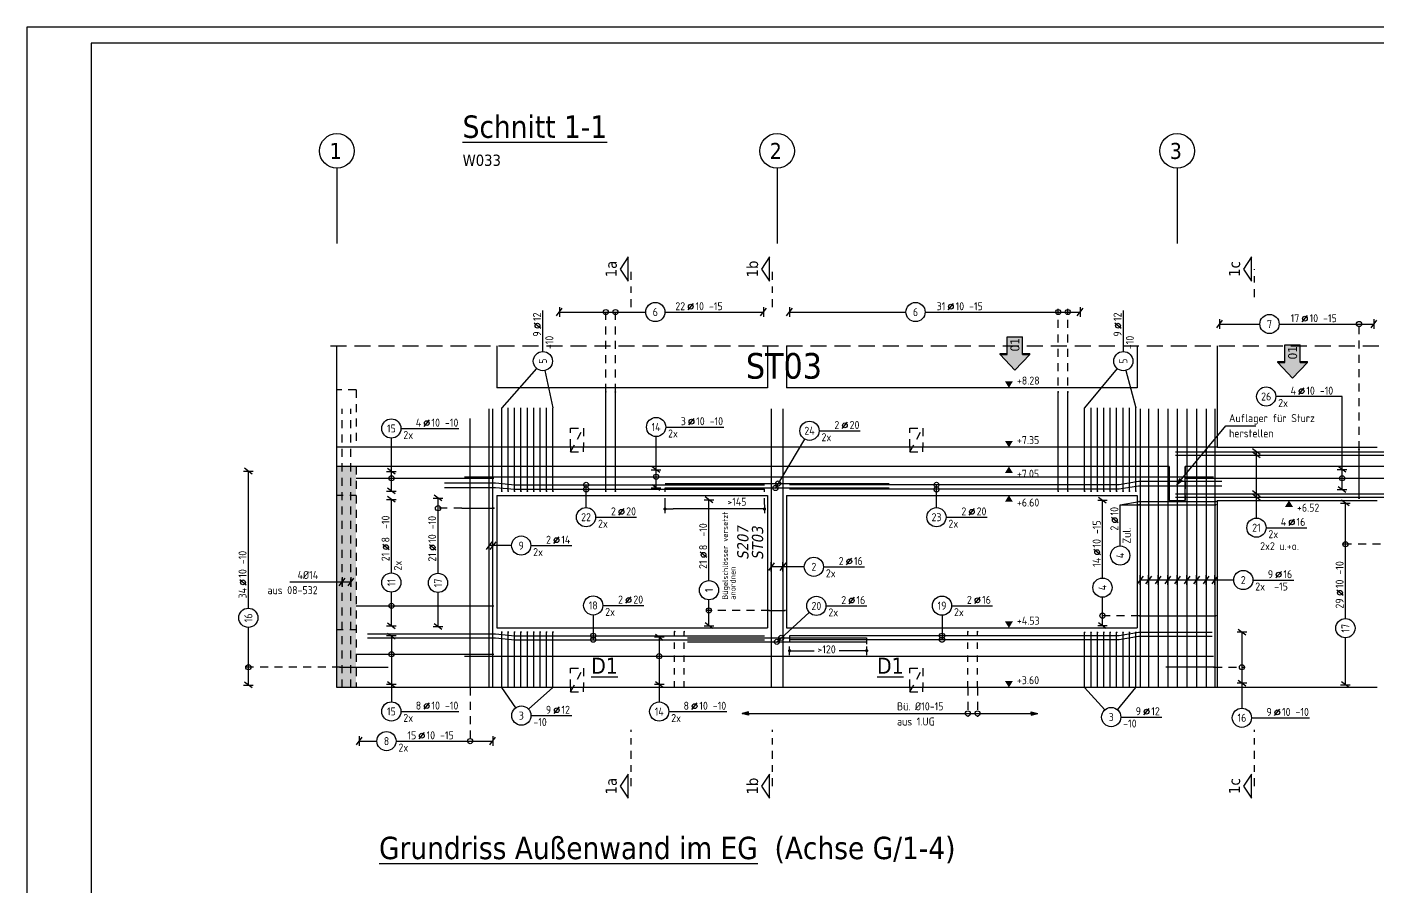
# Model space of a CAD drawing. Extents: x 44 to 147, y 26 to 69.
# Drawn here: x 43.89 to 64.98, y 52.3 to 65.73 of the extents above; entities that cross this region are included whole.
import ezdxf
from ezdxf.enums import TextEntityAlignment as Align

# ---------------------------------------------------------------- set-up
doc = ezdxf.new("R2010")
doc.units = 0
doc.header["$LTSCALE"] = 0.5
for name, pattern in [('AUSGEZOGEN', [1000.01, 1000, 0.01]), ('DASHDOTSMALL', [1.05, 0.5, -0.25, 0.05, -0.25]), ('DASHED', [0.75, 0.5, -0.25]), ('DASHED2', [0.375, 0.25, -0.125]), ('HIDDEN', [0.375, 0.25, -0.125]), ('HIDDEN2', [0.187, 0.125, -0.062]), ('HIDDEN4', [0.12, 0.02, -0.1]), ('STRICHPUNKT2', [0.55, 0.25, -0.125, 0.05, -0.125]), ('VERDECKT', [0.375, 0.25, -0.125])]:
    doc.linetypes.add(name, pattern=pattern)
for name, color, linetype in [('ACHSEN', 7, 'Continuous'), ('AFU', 7, 'Continuous'), ('BETON', 7, 'Continuous'), ('grau_hell', 7, 'Continuous'), ('grau_mittel', 7, 'Continuous'), ('HILFE', 7, 'Continuous'), ('INDEX', 7, 'Continuous'), ('koten', 7, 'Continuous'), ('MASSE', 7, 'Continuous'), ('OBJEKT', 7, 'Continuous'), ('RAHMEN', 7, 'Continuous'), ('RND', 7, 'Continuous'), ('RND_BILD', 7, 'Continuous'), ('SCHNITTE', 7, 'Continuous'), ('SFP_Achsen', 7, 'Continuous'), ('TEXT', 7, 'Continuous'), ('VERDECKT', 7, 'Continuous')]:
    doc.layers.add(name, color=color, linetype=linetype)
doc.layers.add('NOPLOT', color=7, linetype='Continuous', plot=False)
doc.styles.add('helv', font='tahoma.ttf')
doc.styles.add('txt', font='isocp.shx')
doc.linetypes.add('AFU_50K', pattern='A,0.15,["/",Standard,S=0.2,R=0,X=-0.01,Y=-0.1],0.07,["/",Standard,S=0.2,R=0,X=-0.01,Y=-0.1],0.15', length=0.37)
doc.linetypes.add('AFU_50L', pattern='A,0.75,["/",Standard,S=0.2,R=0,X=-0.01,Y=-0.1],0.07,["/",Standard,S=0.2,R=0,X=-0.01,Y=-0.1],0.75', length=1.57)
doc.dimstyles.new('DOT_I', dxfattribs={"dimscale": 0.5, "dimtxt": 0.25, "dimasz": 0.25, "dimexe": 0.1, "dimexo": 0.3, "dimgap": 0.1, "dimtad": 1, "dimdec": 3, "dimzin": 3, "dimtxsty": 'txt', "dimblk": 'DOT', "dimblk1": 'DOT', "dimblk2": 'DOT', "dimsah": 1, "dimcen": 0.1, "dimse1": 1, "dimse2": 1, "dimazin": 0, "dimtfac": 1, "dimtdec": 4, "dimtix": 1, "dimtmove": 2, "dimatfit": 3, "dimfxl": 0, "dimtvp": 1, "dimtolj": 1, "dimtzin": 0, "dimarcsym": 0})

# ---------------------------------------------------------------- blocks, each defined once
blk = doc.blocks.new('OKRD_O')
at = {"color": 0, "linetype": 'ByBlock'}
blk.add_solid([(-0.125, 0.202), (0.125, 0.202), (0, 0)], dxfattribs=at)
at = {"color": 0, "linetype": 'ByBlock', "style": 'txt'}
blk.add_attdef('OKRD', (0.25, 0.1), '', height=0.25, dxfattribs=at)
blk = doc.blocks.new('OKRD_U')
at = {"color": 0, "linetype": 'ByBlock'}
blk.add_solid([(-0.125, -0.202), (0.125, -0.202), (0, 0)], dxfattribs=at)
at = {"color": 0, "linetype": 'ByBlock', "style": 'txt'}
blk.add_attdef('OKRD', (0.25, -0.35), '', height=0.25, dxfattribs=at)
blk = doc.blocks.new('lei_gre')
at = {"layer": 'RND', "color": 7, "linetype": 'Continuous'}
for p, q in [((-0.09, -0.12), (0.09, 0.12)), ((0, 0.15), (0, -0.15))]:
    blk.add_line(p, q, dxfattribs=at)
blk = doc.blocks.new('RND_LEI')
at = {"layer": 'RND', "color": 7, "linetype": 'Continuous'}
blk.add_line((1.022, 0.066), (1.19, 0.27), dxfattribs=at)
for centre, radius in [((0, 0), 0.3), ((1.106, 0.168), 0.075)]:
    blk.add_circle(centre, radius, dxfattribs=at)
at = {"layer": 'RND', "color": 7, "linetype": 'Continuous', "style": 'txt'}
blk.add_attdef('POSL', text='', height=0.25, dxfattribs=at).set_placement((0, 0), align=Align.MIDDLE)
blk.add_attdef('ANZ', text='', height=0.25, dxfattribs=at).set_placement((0.931, 0.057), align=Align.RIGHT)
for tag, p in [('DUM', (1.253, 0.057)), ('ABSTD', (1.674, 0.057)), ('POSTXT', (0.374, -0.327))]:
    blk.add_attdef(tag, p, '', height=0.25, dxfattribs=at)
blk = doc.blocks.new('A1-57-0')
at = {"layer": 'RAHMEN'}
for p, q in [((137.9, 59.4), (0, 59.4)), ((0, 59.4), (0, 0))]:
    blk.add_line(p, q, dxfattribs=at)
at = {"layer": 'RAHMEN', "color": 5}
for p, q in [((137.4, 58.9), (2, 58.9)), ((2, 58.9), (2, 0.5))]:
    blk.add_line(p, q, dxfattribs=at)
blk = doc.blocks.new('Pfeillinie')
at = {"layer": 'TEXT', "linetype": 'Continuous'}
blk.add_hatch(color=7, dxfattribs=at).paths.add_polyline_path([(0, 0), (-0.8, 0.2), (-0.8, 0), (-0.8, -0.2)])
at = {"layer": 'TEXT', "color": 7, "linetype": 'Continuous'}
for p, q in [((-0.8, 0), (-0.8, 0.2)), ((-0.8, 0.2), (0, 0)), ((-0.8, 0), (-0.8, -0.2)), ((-0.8, -0.2), (0, 0))]:
    blk.add_line(p, q, dxfattribs=at)
blk = doc.blocks.new('DOT')
at = {"layer": 'MASSE', "color": 7, "linetype": 'Continuous'}
for p, q in [((0, 0), (-1, 0)), ((0, 0.54), (0, -0.54))]:
    blk.add_line(p, q, dxfattribs=at)
at = {"layer": 'MASSE', "color": 7, "linetype": 'Continuous', "const_width": 0.2}
blk.add_lwpolyline([(-0.1, 0, 1), (0.1, 0, 1)], format="xyb", close=True, dxfattribs=at)
blk = doc.blocks.new('*D31')
at = {"layer": 'DEFPOINTS', "color": 0, "linetype": 'AUSGEZOGEN', "transparency": 16777216}
for p in [(55.8, 55.987), (55.8, 55.987), (57.004, 55.987)]:
    blk.add_point(p, dxfattribs=at)
at = {"layer": 'MASSE', "color": 0, "linetype": 'AUSGEZOGEN', "lineweight": -2, "transparency": 16777216}
for p, q in [((55.925, 55.987), (56.184, 55.987)), ((56.879, 55.987), (56.572, 55.987))]:
    blk.add_line(p, q, dxfattribs=at)
at = {"layer": 'MASSE', "color": 0, "linetype": 'AUSGEZOGEN', "lineweight": -2, "transparency": 16777216, "xscale": 0.125, "yscale": 0.125, "zscale": 0.125, "rotation": 180}
blk.add_blockref('DOT', (55.8, 55.987), dxfattribs=at)
at = {"layer": 'MASSE', "color": 0, "linetype": 'AUSGEZOGEN', "lineweight": -2, "transparency": 16777216, "xscale": 0.125, "yscale": 0.125, "zscale": 0.125}
blk.add_blockref('DOT', (57.004, 55.987), dxfattribs=at)
at = {"layer": 'MASSE', "color": 0, "linetype": 'AUSGEZOGEN', "transparency": 16777216, "insert": (56.378, 56.008), "char_height": 0.125, "attachment_point": 5, "style": 'txt'}
blk.add_mtext('\\A1;>120', dxfattribs=at)
blk = doc.blocks.new('*D33')
at = {"layer": 'DEFPOINTS', "color": 0, "linetype": 'AUSGEZOGEN', "transparency": 16777216}
for p in [(53.854, 58.2), (53.854, 58.2), (55.408, 58.2)]:
    blk.add_point(p, dxfattribs=at)
at = {"layer": 'MASSE', "color": 0, "linetype": 'AUSGEZOGEN', "lineweight": -2, "transparency": 16777216}
blk.add_line((55.283, 58.2), (53.979, 58.2), dxfattribs=at)
at = {"layer": 'MASSE', "color": 0, "linetype": 'AUSGEZOGEN', "lineweight": -2, "transparency": 16777216, "xscale": 0.125, "yscale": 0.125, "zscale": 0.125, "rotation": 180}
blk.add_blockref('DOT', (53.854, 58.2), dxfattribs=at)
at = {"layer": 'MASSE', "color": 0, "linetype": 'AUSGEZOGEN', "lineweight": -2, "transparency": 16777216, "xscale": 0.125, "yscale": 0.125, "zscale": 0.125}
blk.add_blockref('DOT', (55.408, 58.2), dxfattribs=at)
at = {"layer": 'MASSE', "color": 0, "linetype": 'AUSGEZOGEN', "transparency": 16777216, "insert": (54.977, 58.313), "char_height": 0.125, "attachment_point": 5, "style": 'txt'}
blk.add_mtext('\\A1;>145', dxfattribs=at)
blk = doc.blocks.new('SCHN-2')
at = {"layer": 'SCHNITTE', "color": 6, "linetype": 'Continuous'}
blk.add_lwpolyline([(0.378, 0.088), (0, 0.34), (-0.378, 0.088)], close=True, dxfattribs=at)
at = {"layer": 'SCHNITTE', "color": 1, "linetype": 'DASHDOTSMALL', "style": 'helv'}
blk.add_attdef('SCHN-2', text='', height=0.35, dxfattribs=at).set_placement((0, 0.45), align=Align.CENTER)
blk = doc.blocks.new('hin_ind5')
at = {"layer": 'grau_hell', "linetype": 'AUSGEZOGEN'}
h = blk.add_hatch(color=9, dxfattribs=at)
h.dxf.hatch_style = 2
h.paths.add_polyline_path([(0, 0), (0.619, -0.577), (0.619, -0.3), (1.306, -0.3), (1.306, 0.3), (0.619, 0.3), (0.619, 0.577)])
h.paths.add_polyline_path([(0.34, -0.274), (1.311, -0.274), (1.311, 0.274), (0.34, 0.274)], flags=9)
at = {"layer": 'OBJEKT', "linetype": 'AUSGEZOGEN'}
for points in [[(0.619, 0.3), (0.66, 0.3), (0.66, 0.577), (0.619, 0.577)], [(0.619, -0.577), (0.66, -0.577), (0.66, -0.3), (0.619, -0.3)]]:
    blk.add_hatch(color=1, dxfattribs=at).paths.add_polyline_path(points)
at = {"layer": 'OBJEKT', "color": 1, "linetype": 'AUSGEZOGEN'}
for p, q in [((0, 0), (0.619, 0.577)), ((0.619, 0.577), (0.619, 0.3)), ((0.619, 0.577), (0.66, 0.577)), ((0.66, 0.577), (0.66, 0.3)), ((0, 0), (0.619, -0.577)), ((0.619, 0.3), (1.306, 0.3)), ((1.306, 0.3), (1.306, -0.3)), ((0.619, -0.3), (0.619, -0.577)), ((0.619, -0.3), (1.306, -0.3)), ((0.66, -0.3), (0.66, -0.577))]:
    blk.add_line(p, q, dxfattribs=at)
at = {"layer": 'OBJEKT', "color": 7, "linetype": 'AUSGEZOGEN'}
blk.add_line((0.619, -0.577), (0.66, -0.577), dxfattribs=at)
at = {"layer": 'INDEX', "color": 1, "linetype": 'Continuous', "style": 'helv'}
blk.add_attdef('INDEX', text='', height=0.35, rotation=360, dxfattribs=at).set_placement((1.259, 0), align=Align.MIDDLE_RIGHT)

msp = doc.modelspace()

# ---------------------------------------------------------------- hatches: boundary and pattern name
at = {"layer": 'grau_mittel'}
h = msp.add_hatch(color=61, dxfattribs=at)
h.paths.add_polyline_path([(48.7291, 58.4133), (49.0291, 58.4133), (49.0291, 58.8633), (48.7291, 58.8633)])
h.paths.add_polyline_path([(48.7291, 56.3133), (49.0291, 56.3133), (49.0291, 58.4133), (48.7291, 58.4133)])
h.paths.add_polyline_path([(48.7291, 55.4133), (49.0291, 55.4133), (49.0291, 56.3133), (48.7291, 56.3133)])

# ---------------------------------------------------------------- linework, layer by layer
at = {"layer": 'ACHSEN', "color": 140, "linetype": 'AUSGEZOGEN'}
for p, q in [((48.7291, 63.5221), (48.7291, 62.3475)), ((55.6041, 63.5221), (55.6041, 62.3475)), ((61.8541, 63.5221), (61.8541, 62.3475))]:
    msp.add_line(p, q, dxfattribs=at)
at = {"layer": 'AFU', "color": 8, "linetype": 'AFU_50L'}
for p, q in [((62.4791, 59.1633), (48.7291, 59.1633)), ((61.7291, 58.8633), (48.7291, 58.8633)), ((65.4891, 58.8633), (61.9791, 58.8633)), ((62.4791, 55.4133), (48.7291, 55.4133))]:
    msp.add_line(p, q, dxfattribs=at)
at = {"layer": 'AFU', "color": 8, "linetype": 'AFU_50K'}
for p, q in [((61.7291, 58.8633), (61.7291, 58.3333)), ((61.9791, 58.3333), (61.9791, 58.8633)), ((61.7291, 58.3333), (61.9791, 58.3333))]:
    msp.add_line(p, q, dxfattribs=at)
at = {"layer": 'BETON', "color": 6, "linetype": 'AUSGEZOGEN'}
for p, q in [((48.7291, 55.4133), (48.7291, 60.7476)), ((51.2291, 60.7476), (51.2291, 60.0933)), ((55.4541, 60.7476), (55.4541, 60.0933)), ((55.7541, 60.7476), (55.7541, 60.0933)), ((61.2291, 60.7476), (61.2291, 60.0933)), ((62.4791, 60.7476), (62.4791, 59.1633)), ((55.4541, 60.0933), (51.2291, 60.0933)), ((61.2291, 60.0933), (55.7541, 60.0933)), ((62.4791, 59.1633), (64.9791, 59.1633)), ((51.2291, 58.4133), (51.2291, 56.3433)), ((51.2291, 58.4133), (55.4541, 58.4133)), ((55.4541, 58.4133), (55.4541, 56.3433)), ((55.7541, 58.4133), (55.7541, 56.3433)), ((55.7541, 58.4133), (61.2291, 58.4133)), ((61.2291, 58.4133), (61.2291, 56.3433)), ((62.4791, 58.3333), (62.4791, 55.4133)), ((62.4791, 58.3333), (64.9791, 58.3333)), ((51.2291, 56.3433), (55.4541, 56.3433)), ((55.7541, 56.3433), (61.2291, 56.3433)), ((64.9791, 55.4133), (62.4791, 55.4133))]:
    msp.add_line(p, q, dxfattribs=at)
at = {"layer": 'HILFE', "color": 102, "linetype": 'DASHED'}
msp.add_line((48.6291, 60.7476), (70.6791, 60.7476), dxfattribs=at)
at = {"layer": 'HILFE', "color": 102, "linetype": 'AUSGEZOGEN'}
msp.add_line((47.9925, 57.06), (48.9474, 57.06), dxfattribs=at)
at = {"layer": 'MASSE', "color": 7, "linetype": 'HIDDEN4'}
for p, q in [((53.8541, 58.2679), (53.8541, 58.5281)), ((55.4078, 58.2679), (55.4078, 58.5074)), ((55.8004, 56.2205), (55.8004, 56.0543)), ((57.0041, 56.1868), (57.0041, 55.9993))]:
    msp.add_line(p, q, dxfattribs=at)
at = {"layer": 'RND', "color": 7, "linetype": 'AUSGEZOGEN'}
for p, q in [((51.9463, 60.6596), (51.9463, 61.2996)), ((52.204, 61.2762), (53.553, 61.2762)), ((53.853, 61.2762), (55.3922, 61.2762)), ((55.7988, 61.2762), (57.6173, 61.2762)), ((57.9173, 61.2762), (60.3385, 61.2762)), ((61.014, 60.6596), (61.014, 61.2996)), ((62.5174, 61.0894), (63.1467, 61.0894)), ((63.4467, 61.0894), (64.9278, 61.0894)), ((64.4303, 59.9571), (63.3953, 59.9571)), ((64.4303, 58.8181), (64.4303, 59.9571)), ((53.8646, 59.4803), (54.7708, 59.4803)), ((49.5795, 58.7869), (49.5795, 59.3076)), ((49.7295, 59.4576), (50.6358, 59.4576)), ((53.7146, 58.8137), (53.7146, 59.3303)), ((56.2613, 59.4219), (56.9013, 59.4219)), ((47.3456, 56.6506), (47.3456, 58.7915)), ((49.5795, 58.4808), (49.5795, 58.7869)), ((53.7146, 58.5332), (53.7146, 58.8137)), ((64.4303, 58.5031), (64.4303, 58.8181)), ((49.5795, 57.2016), (49.5795, 58.3504)), ((50.3081, 57.1958), (50.3081, 58.3703)), ((54.5408, 57.081), (54.5408, 58.3431)), ((60.6877, 57.1221), (60.6877, 58.3369)), ((60.9644, 57.623), (60.9644, 58.263)), ((64.4824, 56.4885), (64.4824, 58.2935)), ((52.7708, 58.0723), (53.4108, 58.0723)), ((58.2447, 58.0717), (58.8847, 58.0717)), ((63.2423, 57.9079), (63.8823, 57.9079)), ((51.7575, 57.6285), (52.3975, 57.6285)), ((56.3297, 57.2969), (56.9697, 57.2969)), ((63.0371, 57.0903), (63.6771, 57.0903)), ((49.5795, 56.3728), (49.5795, 56.9016)), ((50.3081, 56.3638), (50.3081, 56.8958)), ((54.5408, 56.3772), (54.5408, 56.781)), ((60.6877, 56.379), (60.6877, 56.8221)), ((52.8825, 56.694), (53.5225, 56.694)), ((56.3685, 56.6862), (57.0085, 56.6862)), ((58.3309, 56.69), (58.9709, 56.69)), ((47.3456, 55.4502), (47.3456, 56.3506)), ((49.5795, 56.2176), (49.5795, 55.4597)), ((53.7638, 56.1987), (53.7638, 55.4606)), ((62.8657, 56.2779), (62.8657, 55.4821)), ((64.4824, 55.4547), (64.4824, 56.1885)), ((62.8657, 55.4821), (62.8657, 55.089)), ((49.5795, 55.4597), (49.5795, 55.1884)), ((53.7638, 55.4606), (53.7638, 55.1858)), ((49.7295, 55.0384), (50.6358, 55.0384)), ((51.7603, 54.973), (52.4003, 54.973)), ((53.9138, 55.0358), (54.8201, 55.0358)), ((60.9741, 54.95), (61.6141, 54.95)), ((63.0157, 54.939), (63.9219, 54.939)), ((49.0791, 54.5745), (49.353, 54.5745)), ((49.653, 54.5745), (51.1627, 54.5745))]:
    msp.add_line(p, q, dxfattribs=at)
at = {"layer": 'RND', "color": 102, "linetype": 'VERDECKT'}
for p, q in [((52.9285, 60.0279), (52.9285, 61.3262)), ((53.0785, 60.0279), (53.0785, 61.3262)), ((59.9962, 59.6779), (59.9962, 61.3262)), ((60.1462, 59.6779), (60.1462, 61.3262)), ((64.695, 59.1333), (64.695, 61.1394)), ((50.6782, 58.2124), (50.2581, 58.2124)), ((65.0299, 57.6487), (64.4324, 57.6487)), ((55.4791, 56.6159), (54.4908, 56.6159)), ((61.2584, 56.5337), (60.6377, 56.5337)), ((48.7783, 55.7283), (47.2956, 55.7283)), ((62.4299, 55.7283), (62.9157, 55.7283)), ((50.8087, 55.4133), (50.8087, 54.5245)), ((58.5859, 55.4133), (58.5859, 54.9562)), ((58.7359, 55.4133), (58.7359, 54.9562))]:
    msp.add_line(p, q, dxfattribs=at)
at = {"layer": 'RND', "color": 102, "linetype": 'AUSGEZOGEN'}
for p, q in [((51.8474, 60.3969), (51.3041, 59.7779)), ((51.9779, 60.363), (52.1041, 59.7779)), ((60.9184, 60.394), (60.4089, 59.7779)), ((61.0526, 60.3646), (61.2089, 59.7779)), ((56.0345, 59.293), (55.5725, 58.5178)), ((63.0923, 58.0579), (63.0923, 59.0941)), ((52.6208, 58.2223), (52.6208, 58.5774)), ((58.0947, 58.2217), (58.0947, 58.5774)), ((60.9644, 58.263), (61.2584, 58.3171)), ((60.9644, 58.263), (61.2584, 58.2671)), ((51.4575, 57.6285), (51.1055, 57.6285)), ((56.0297, 57.2969), (55.5141, 57.2969)), ((62.7371, 57.0903), (61.2759, 57.0903)), ((52.7325, 56.544), (52.7325, 56.1585)), ((56.1076, 56.5852), (55.5937, 56.1167)), ((58.1809, 56.54), (58.1809, 56.1585)), ((51.5246, 55.0962), (51.3041, 55.4133)), ((51.7223, 55.0729), (52.1041, 55.4133)), ((60.724, 55.0617), (60.4089, 55.4133)), ((60.9199, 55.0654), (61.2089, 55.4133))]:
    msp.add_line(p, q, dxfattribs=at)
at = {"layer": 'RND', "color": 7, "linetype": 'AUSGEZOGEN'}
for points, const_width in [([(52.9215, 60.0279, 1), (52.9355, 60.0279, 1)], 0.014), ([(53.0715, 60.0279, 1), (53.0855, 60.0279, 1)], 0.014), ([(59.9892, 60.0279, 1), (60.0032, 60.0279, 1)], 0.014), ([(60.1392, 60.0279, 1), (60.1532, 60.0279, 1)], 0.014), ([(64.688, 59.1333, 1), (64.702, 59.1333, 1)], 0.014), ([(51.2971, 58.4779, 1), (51.3111, 58.4779, 1)], 0.014), ([(51.3971, 58.4779, 1), (51.4111, 58.4779, 1)], 0.014), ([(51.4971, 58.4779, 1), (51.5111, 58.4779, 1)], 0.014), ([(51.5971, 58.4779, 1), (51.6111, 58.4779, 1)], 0.014), ([(51.6971, 58.4779, 1), (51.7111, 58.4779, 1)], 0.014), ([(51.7971, 58.4779, 1), (51.8111, 58.4779, 1)], 0.014), ([(51.8971, 58.4779, 1), (51.9111, 58.4779, 1)], 0.014), ([(51.9971, 58.4779, 1), (52.0111, 58.4779, 1)], 0.014), ([(52.0971, 58.4779, 1), (52.1111, 58.4779, 1)], 0.014), ([(52.9215, 58.4779, 1), (52.9355, 58.4779, 1)], 0.014), ([(53.0715, 58.4779, 1), (53.0855, 58.4779, 1)], 0.014), ([(59.9892, 58.4779, 1), (60.0032, 58.4779, 1)], 0.014), ([(60.1392, 58.4779, 1), (60.1532, 58.4779, 1)], 0.014), ([(60.4159, 58.4779, -1), (60.4019, 58.4779, -1)], 0.014), ([(60.5159, 58.4779, -1), (60.5019, 58.4779, -1)], 0.014), ([(60.6159, 58.4779, -1), (60.6019, 58.4779, -1)], 0.014), ([(60.7159, 58.4779, -1), (60.7019, 58.4779, -1)], 0.014), ([(60.8159, 58.4779, -1), (60.8019, 58.4779, -1)], 0.014), ([(60.9159, 58.4779, -1), (60.9019, 58.4779, -1)], 0.014), ([(61.0159, 58.4779, -1), (61.0019, 58.4779, -1)], 0.014), ([(61.1159, 58.4779, -1), (61.1019, 58.4779, -1)], 0.014), ([(61.2159, 58.4779, -1), (61.2019, 58.4779, -1)], 0.014), ([(51.1712, 58.2124, 1), (51.1852, 58.2124, 1)], 0.014), ([(61.2522, 58.3171, 1), (61.2647, 58.3171, 1)], 0.0125), ([(61.2522, 58.2671, 1), (61.2647, 58.2671, 1)], 0.0125), ([(62.4522, 58.3171, 1), (62.4647, 58.3171, 1)], 0.0125), ([(62.4522, 58.2671, 1), (62.4647, 58.2671, 1)], 0.0125), ([(64.688, 58.3685, 1), (64.702, 58.3685, 1)], 0.014), ([(55.4728, 56.6159, 1), (55.4853, 56.6159, 1)], 0.0125), ([(55.7228, 56.6159, 1), (55.7353, 56.6159, 1)], 0.0125), ([(61.2522, 56.5337, 1), (61.2647, 56.5337, 1)], 0.0125), ([(62.4522, 56.5337, 1), (62.4647, 56.5337, 1)], 0.0125), ([(51.2971, 56.2777, 1), (51.3111, 56.2777, 1)], 0.014), ([(51.3971, 56.2777, 1), (51.4111, 56.2777, 1)], 0.014), ([(51.4971, 56.2777, 1), (51.5111, 56.2777, 1)], 0.014), ([(51.5971, 56.2777, 1), (51.6111, 56.2777, 1)], 0.014), ([(51.6971, 56.2777, 1), (51.7111, 56.2777, 1)], 0.014), ([(51.7971, 56.2777, 1), (51.8111, 56.2777, 1)], 0.014), ([(51.8971, 56.2777, 1), (51.9111, 56.2777, 1)], 0.014), ([(51.9971, 56.2777, 1), (52.0111, 56.2777, 1)], 0.014), ([(52.0971, 56.2777, 1), (52.1111, 56.2777, 1)], 0.014), ([(53.9977, 56.2833, 1), (54.0117, 56.2833, 1)], 0.014), ([(54.1477, 56.2833, 1), (54.1617, 56.2833, 1)], 0.014), ([(58.5789, 56.2833, 1), (58.5929, 56.2833, 1)], 0.014), ([(58.7289, 56.2833, 1), (58.7429, 56.2833, 1)], 0.014), ([(60.4019, 56.2725, 1), (60.4159, 56.2725, 1)], 0.014), ([(60.5019, 56.2725, 1), (60.5159, 56.2725, 1)], 0.014), ([(60.6019, 56.2725, 1), (60.6159, 56.2725, 1)], 0.014), ([(60.7019, 56.2725, 1), (60.7159, 56.2725, 1)], 0.014), ([(60.8019, 56.2725, 1), (60.8159, 56.2725, 1)], 0.014), ([(60.9019, 56.2725, 1), (60.9159, 56.2725, 1)], 0.014), ([(61.0019, 56.2725, 1), (61.0159, 56.2725, 1)], 0.014), ([(61.1019, 56.2725, 1), (61.1159, 56.2725, 1)], 0.014), ([(61.2019, 56.2725, 1), (61.2159, 56.2725, 1)], 0.014), ([(48.7713, 55.7283, 1), (48.7853, 55.7283, 1)], 0.014), ([(62.4369, 55.7283, -1), (62.4229, 55.7283, -1)], 0.014)]:
    msp.add_lwpolyline(points, format="xyb", close=True, dxfattribs=dict(at, const_width=const_width))
at = {"layer": 'RND', "color": 1, "linetype": 'AUSGEZOGEN'}
for points in [[(52.9285, 58.4779), (52.9285, 60.0279)], [(53.0785, 58.4779), (53.0785, 60.0279)], [(59.9962, 58.4779), (59.9962, 60.0279)], [(60.1462, 58.4779), (60.1462, 60.0279)], [(51.1055, 55.4133), (51.1055, 59.7633)], [(51.1646, 55.4133), (51.1646, 59.7633)], [(51.3041, 58.4779), (51.3041, 59.7779)], [(51.4041, 58.4779), (51.4041, 59.7779)], [(51.5041, 58.4779), (51.5041, 59.7779)], [(51.6041, 58.4779), (51.6041, 59.7779)], [(51.7041, 58.4779), (51.7041, 59.7779)], [(51.8041, 58.4779), (51.8041, 59.7779)], [(51.9041, 58.4779), (51.9041, 59.7779)], [(52.0041, 58.4779), (52.0041, 59.7779)], [(52.1041, 58.4779), (52.1041, 59.7779)], [(55.5141, 59.7633), (55.5141, 55.4133)], [(55.6941, 59.7633), (55.6941, 55.4133)], [(60.4089, 58.4779), (60.4089, 59.7779)], [(60.5089, 58.4779), (60.5089, 59.7779)], [(60.6089, 58.4779), (60.6089, 59.7779)], [(60.7089, 58.4779), (60.7089, 59.7779)], [(60.8089, 58.4779), (60.8089, 59.7779)], [(60.9089, 58.4779), (60.9089, 59.7779)], [(61.0089, 58.4779), (61.0089, 59.7779)], [(61.1089, 58.4779), (61.1089, 59.7779)], [(61.2089, 58.4779), (61.2089, 59.7779)], [(61.2759, 59.7633), (61.2759, 55.4133)], [(61.4064, 59.7633), (61.4064, 55.4133)], [(61.5564, 59.7633), (61.5564, 55.4133)], [(61.7064, 59.7633), (61.7064, 55.4133)], [(61.8564, 59.7633), (61.8564, 55.4133)], [(62.0064, 59.7633), (62.0064, 55.4133)], [(62.1564, 59.7633), (62.1564, 55.4133)], [(62.3064, 59.7633), (62.3064, 55.4133)], [(62.4405, 59.7633), (62.4405, 55.4133)], [(50.8087, 55.4133), (50.8087, 59.6133)], [(59.9962, 58.4779), (59.9962, 59.6779)], [(60.1462, 58.4779), (60.1462, 59.6779)], [(61.8291, 59.0941), (65.6291, 59.0941)], [(64.695, 58.3685), (64.695, 59.1333)], [(61.8291, 59.0418), (65.6291, 59.0418)], [(49.0291, 58.6804), (51.1791, 58.6804)], [(50.7197, 58.703), (62.4197, 58.703)], [(62.5504, 58.6274), (61.2504, 58.6274), (60.9504, 58.5774), (55.8004, 58.5774)], [(61.9791, 58.6805), (65.4791, 58.6805)], [(50.4078, 58.6074), (51.2078, 58.6074), (51.5078, 58.5774), (55.4078, 58.5774)], [(50.4078, 58.5374), (51.2078, 58.5374), (51.5078, 58.5074), (55.4078, 58.5074)], [(53.8541, 58.5981), (57.3541, 58.5981)], [(53.8541, 58.5281), (57.3541, 58.5281)], [(62.5504, 58.5574), (61.2504, 58.5574), (60.9504, 58.5074), (55.8004, 58.5074)], [(61.8291, 58.4364), (65.6291, 58.4364)], [(50.6782, 58.2124), (51.1782, 58.2124)], [(61.2584, 58.3171), (62.4584, 58.3171)], [(61.2584, 58.2671), (62.4584, 58.2671)], [(61.8291, 58.3841), (65.6291, 58.3841)], [(49.0291, 56.6877), (51.1791, 56.6877)], [(55.4791, 56.6159), (55.7291, 56.6159)], [(61.2584, 56.5337), (62.4584, 56.5337)], [(49.2078, 56.2505), (51.2078, 56.2505), (51.5078, 56.2205), (55.4078, 56.2205)], [(49.2078, 56.1885), (51.2078, 56.1885), (51.5078, 56.1585), (55.4078, 56.1585)], [(51.3041, 55.4133), (51.3041, 56.2777)], [(51.4041, 55.4133), (51.4041, 56.2777)], [(51.5041, 55.4133), (51.5041, 56.2777)], [(51.6041, 55.4133), (51.6041, 56.2777)], [(51.7041, 55.4133), (51.7041, 56.2777)], [(51.8041, 55.4133), (51.8041, 56.2777)], [(51.9041, 55.4133), (51.9041, 56.2777)], [(52.0041, 55.4133), (52.0041, 56.2777)], [(52.1041, 55.4133), (52.1041, 56.2777)], [(54.2041, 56.1868), (57.0041, 56.1868)], [(54.2041, 56.1249), (57.0041, 56.1249)], [(62.4004, 56.2705), (61.2504, 56.2705), (60.9504, 56.2205), (55.8004, 56.2205)], [(62.4004, 56.2085), (61.2504, 56.2085), (60.9504, 56.1585), (55.8004, 56.1585)], [(60.4089, 55.4133), (60.4089, 56.2725)], [(60.5089, 55.4133), (60.5089, 56.2725)], [(60.6089, 55.4133), (60.6089, 56.2725)], [(60.7089, 55.4133), (60.7089, 56.2725)], [(60.8089, 55.4133), (60.8089, 56.2725)], [(60.9089, 55.4133), (60.9089, 56.2725)], [(61.0089, 55.4133), (61.0089, 56.2725)], [(61.1089, 55.4133), (61.1089, 56.2725)], [(61.2089, 55.4133), (61.2089, 56.2725)], [(49.0291, 55.9318), (51.1791, 55.9318)], [(50.7197, 55.9006), (62.4197, 55.9006)], [(48.7783, 55.7283), (49.5283, 55.7283)], [(62.4299, 55.7283), (61.6799, 55.7283)]]:
    msp.add_lwpolyline(points, dxfattribs=at)
at = {"layer": 'RND', "color": 1, "linetype": 'DASHED2'}
for points in [[(48.8116, 55.4133), (48.8116, 59.7633)], [(48.9474, 55.4133), (48.9474, 59.7633)]]:
    msp.add_lwpolyline(points, dxfattribs=at)
at = {"layer": 'RND', "color": 102, "linetype": 'AUSGEZOGEN'}
for points in [[(61.8473, 58.5794), (62.6143, 59.5004), (63.0835, 59.5004)], [(55.0569, 55.0062), (59.6756, 55.0062)]]:
    msp.add_lwpolyline(points, dxfattribs=at)
at = {"layer": 'RND', "color": 1, "linetype": 'HIDDEN2'}
for points in [[(54.0047, 55.4133), (54.0047, 56.2833)], [(54.1547, 55.4133), (54.1547, 56.2833)], [(58.5859, 55.4133), (58.5859, 56.2833)], [(58.7359, 55.4133), (58.7359, 56.2833)]]:
    msp.add_lwpolyline(points, dxfattribs=at)
at = {"layer": 'RND', "color": 7, "linetype": 'AUSGEZOGEN'}
for centre in [(52.9285, 61.2762), (53.0785, 61.2762), (59.9962, 61.2762), (60.1462, 61.2762), (64.695, 61.0894), (49.5795, 58.6804), (53.7146, 58.703), (55.6203, 58.5981), (64.4303, 58.6805), (52.6208, 58.5774), (52.6208, 58.5074), (55.5786, 58.5281), (58.0947, 58.5774), (58.0947, 58.5074), (50.3081, 58.2124), (64.4824, 57.6487), (49.5795, 56.6877), (54.5408, 56.6159), (60.6877, 56.5337), (52.7325, 56.2205), (52.7325, 56.1585), (55.6026, 56.1249), (55.6706, 56.1868), (58.1809, 56.2205), (58.1809, 56.1585), (49.5795, 55.9318), (53.7638, 55.9006), (47.3456, 55.7283), (62.8657, 55.7283), (58.5859, 55.0062), (58.7359, 55.0062), (50.8087, 54.5745)]:
    msp.add_circle(centre, 0.04, dxfattribs=at)
at = {"layer": 'SCHNITTE', "color": 6, "linetype": 'STRICHPUNKT2'}
for p, q in [((53.3251, 61.3524), (53.3251, 61.9487)), ((55.5319, 61.3524), (55.5319, 61.9487)), ((63.0616, 61.5111), (63.0616, 61.9487)), ((53.3251, 53.8712), (53.3251, 54.7505)), ((55.5319, 53.8712), (55.5319, 54.7505)), ((63.0616, 53.8712), (63.0616, 54.7505))]:
    msp.add_line(p, q, dxfattribs=at)
at = {"layer": 'SFP_Achsen', "color": 7, "linetype": 'AUSGEZOGEN'}
for centre in [(48.7291, 63.7926), (55.6041, 63.7926), (61.8541, 63.7926)]:
    msp.add_circle(centre, 0.2705, dxfattribs=at)
at = {"layer": 'VERDECKT', "color": 7, "linetype": 'VERDECKT'}
for p, q in [((49.0291, 60.0633), (48.7291, 60.0633)), ((49.0291, 60.0633), (49.0291, 59.1633)), ((49.0291, 58.8633), (49.0291, 55.4133)), ((61.7291, 58.8633), (61.7291, 58.3333)), ((61.9791, 58.8633), (61.9791, 58.3333)), ((61.7291, 58.3333), (61.9791, 58.3333)), ((52.3791, 55.4133), (49.0291, 55.4133)), ((57.7641, 55.4133), (52.5791, 55.4133)), ((62.4791, 55.4133), (57.9641, 55.4133))]:
    msp.add_line(p, q, dxfattribs=at)
at = {"layer": 'VERDECKT', "color": 7, "linetype": 'HIDDEN'}
for p, q in [((52.3791, 59.1633), (52.3791, 59.4633)), ((52.3791, 59.4633), (52.5791, 59.4633)), ((52.3791, 59.0933), (52.5791, 59.4633)), ((52.5791, 59.4633), (52.5791, 59.1633)), ((57.6791, 59.1633), (57.6791, 59.4633)), ((57.6791, 59.4633), (57.8791, 59.4633)), ((57.6791, 59.0933), (57.8791, 59.4633)), ((57.8791, 59.4633), (57.8791, 59.1633)), ((52.3791, 59.1633), (52.3791, 59.0933)), ((52.3791, 59.0933), (52.5791, 59.0933)), ((52.5791, 59.0933), (52.5791, 59.1633)), ((57.6791, 59.1633), (57.6791, 59.0933)), ((57.6791, 59.0933), (57.8791, 59.0933)), ((57.8791, 59.0933), (57.8791, 59.1633)), ((52.3791, 55.4133), (52.3791, 55.7133)), ((52.3791, 55.7133), (52.5791, 55.7133)), ((52.3791, 55.3433), (52.5791, 55.7133)), ((52.5791, 55.7133), (52.5791, 55.4133)), ((57.6791, 55.4133), (57.6791, 55.7133)), ((57.6791, 55.7133), (57.8791, 55.7133)), ((57.6791, 55.3433), (57.8791, 55.7133)), ((57.8791, 55.7133), (57.8791, 55.4133)), ((52.3791, 55.4133), (52.3791, 55.3433)), ((52.3791, 55.3433), (52.5791, 55.3433)), ((52.5791, 55.3433), (52.5791, 55.4133)), ((57.6791, 55.4133), (57.6791, 55.3433)), ((57.6791, 55.3433), (57.8791, 55.3433)), ((57.8791, 55.3433), (57.8791, 55.4133))]:
    msp.add_line(p, q, dxfattribs=at)
at = {"layer": 'VERDECKT', "color": 7, "linetype": 'HIDDEN2'}
for p, q in [((49.0291, 58.4133), (48.7291, 58.4133)), ((49.0291, 56.3133), (48.7291, 56.3133))]:
    msp.add_line(p, q, dxfattribs=at)

# ---------------------------------------------------------------- block references
at = {"layer": 'koten', "color": 7, "linetype": 'VERDECKT', "xscale": 0.5, "yscale": 0.5, "zscale": 0.5}
for name, p, values in [('OKRD_O', (59.2261, 60.0933), {'OKRD': '+8.28'}), ('OKRD_O', (59.2261, 59.1633), {'OKRD': '+7.35'}), ('OKRD_U', (59.2261, 58.8633), {'OKRD': '+7.05'}), ('OKRD_U', (59.2261, 58.4133), {'OKRD': '+6.60'})]:
    msp.add_blockref(name, p, dxfattribs=at).add_auto_attribs(values)
at = {"layer": 'koten', "color": 7, "linetype": 'AUSGEZOGEN', "xscale": 0.5, "yscale": 0.5, "zscale": 0.5}
for name, p, values in [('OKRD_U', (63.6011, 58.3333), {'OKRD': '+6.52'}), ('OKRD_O', (59.2261, 56.3433), {'OKRD': '+4.53'}), ('OKRD_O', (59.2261, 55.4133), {'OKRD': '+3.60'})]:
    msp.add_blockref(name, p, dxfattribs=at).add_auto_attribs(values)
at = {"layer": 'RAHMEN', "color": 7, "linetype": 'AUSGEZOGEN', "xscale": 0.5, "yscale": 0.5, "zscale": 0.5}
msp.add_blockref('A1-57-0', (43.8878, 36.0287), dxfattribs=at)
at = {"layer": 'RND', "color": 7, "linetype": 'AUSGEZOGEN', "xscale": 0.5, "yscale": 0.5, "zscale": 0.5}
for p, values in [((53.703, 61.2762), {'POSL': '6', 'DUM': '10', 'ANZ': '22', 'ABSTD': '-15'}), ((57.7673, 61.2762), {'POSL': '6', 'DUM': '10', 'ANZ': '31', 'ABSTD': '-15'}), ((63.2967, 61.0894), {'POSL': '7', 'DUM': '10', 'ANZ': '17', 'ABSTD': '-15'}), ((63.2453, 59.9571), {'POSL': '26', 'DUM': '10', 'ANZ': '4', 'ABSTD': '-10', 'POSTXT': '2x'}), ((49.5795, 59.4576), {'POSL': '15', 'DUM': '10', 'ANZ': '4', 'ABSTD': '-10', 'POSTXT': '2x'}), ((53.7146, 59.4803), {'POSL': '14', 'DUM': '10', 'ANZ': '3', 'ABSTD': '-10', 'POSTXT': '2x'}), ((56.1113, 59.4219), {'POSL': '24', 'DUM': '20', 'ANZ': '2', 'POSTXT': '2x'}), ((52.6208, 58.0723), {'POSL': '22', 'DUM': '20', 'ANZ': '2', 'POSTXT': '2x'}), ((58.0947, 58.0717), {'POSL': '23', 'DUM': '20', 'ANZ': '2', 'POSTXT': '2x'}), ((63.0923, 57.9079), {'POSL': '21', 'DUM': '16', 'ANZ': '4', 'POSTXT': '2x'}), ((51.6075, 57.6285), {'POSL': '9', 'DUM': '14', 'ANZ': '2', 'POSTXT': '2x'}), ((56.1797, 57.2969), {'POSL': '2', 'DUM': '16', 'ANZ': '2', 'POSTXT': '2x'}), ((62.8871, 57.0903), {'POSL': '2', 'DUM': '16', 'ANZ': '9', 'POSTXT': '2x  -15'}), ((52.7325, 56.694), {'POSL': '18', 'DUM': '20', 'ANZ': '2', 'POSTXT': '2x'}), ((56.2185, 56.6862), {'POSL': '20', 'DUM': '16', 'ANZ': '2', 'POSTXT': '2x'}), ((58.1809, 56.69), {'POSL': '19', 'DUM': '16', 'ANZ': '2', 'POSTXT': '2x'}), ((49.5795, 55.0384), {'POSL': '15', 'DUM': '10', 'ANZ': '8', 'ABSTD': '-10', 'POSTXT': '2x'}), ((51.6103, 54.973), {'POSL': '3', 'DUM': '12', 'ANZ': '9', 'POSTXT': '-10'}), ((53.7638, 55.0358), {'POSL': '14', 'DUM': '10', 'ANZ': '8', 'ABSTD': '-10', 'POSTXT': '2x'}), ((60.8241, 54.95), {'POSL': '3', 'DUM': '12', 'ANZ': '9', 'POSTXT': '-10'}), ((62.8657, 54.939), {'POSL': '16', 'DUM': '10', 'ANZ': '9', 'ABSTD': '-10'}), ((49.503, 54.5745), {'POSL': '8', 'DUM': '10', 'ANZ': '15', 'ABSTD': '-15', 'POSTXT': '2x'})]:
    msp.add_blockref('RND_LEI', p, dxfattribs=at).add_auto_attribs(values)
at = {"layer": 'RND', "color": 7, "linetype": 'AUSGEZOGEN', "xscale": 0.5, "yscale": 0.5, "zscale": 0.5, "rotation": 90}
for p, values in [((51.9463, 60.5096), {'POSL': '5', 'DUM': '12', 'ANZ': '9', 'POSTXT': '-10'}), ((61.014, 60.5096), {'POSL': '5', 'DUM': '12', 'ANZ': '9', 'POSTXT': '-10'}), ((60.9644, 57.473), {'POSL': '4', 'DUM': '10', 'ANZ': '2', 'POSTXT': 'Zul.'}), ((49.5795, 57.0516), {'POSL': '11', 'DUM': '8', 'ANZ': '21', 'ABSTD': '-10', 'POSTXT': '2x'}), ((50.3081, 57.0458), {'POSL': '17', 'DUM': '10', 'ANZ': '21', 'ABSTD': '-10'}), ((60.6877, 56.9721), {'POSL': '4', 'DUM': '10', 'ANZ': '14', 'ABSTD': '-15'}), ((54.5408, 56.931), {'POSL': '1', 'DUM': '8', 'ANZ': '21', 'ABSTD': '-10'}), ((47.3456, 56.5006), {'POSL': '16', 'DUM': '10', 'ANZ': '34', 'ABSTD': '-10'}), ((64.4824, 56.3385), {'POSL': '17', 'DUM': '10', 'ANZ': '29', 'ABSTD': '-10'})]:
    msp.add_blockref('RND_LEI', p, dxfattribs=at).add_auto_attribs(values)
at = {"layer": 'RND', "color": 7, "linetype": 'AUSGEZOGEN', "xscale": 0.5, "yscale": 0.5, "zscale": 0.5}
for p in [(52.204, 61.2762), (55.3922, 61.2762), (55.7988, 61.2762), (60.3385, 61.2762), (62.5174, 61.0894), (64.9278, 61.0894), (48.8116, 57.06), (48.9474, 57.06), (49.0791, 54.5745), (51.1627, 54.5745)]:
    msp.add_blockref('lei_gre', p, dxfattribs=at)
at = {"layer": 'RND', "color": 102, "linetype": 'AUSGEZOGEN'}
for name, p, xscale, yscale, zscale, rotation in [('lei_gre', (63.0923, 59.0941), 0.5, 0.5, 0.5, 90), ('lei_gre', (63.0923, 59.0418), 0.5, 0.5, 0.5, 90), ('Pfeillinie', (61.8473, 58.5794), 0.125, 0.125, 0.125, 230.2131695427846), ('lei_gre', (63.0923, 58.4364), 0.5, 0.5, 0.5, 90), ('lei_gre', (63.0923, 58.3841), 0.5, 0.5, 0.5, 90), ('lei_gre', (51.1055, 57.6285), 0.5, 0.5, 0.5, 180.0000000000004), ('lei_gre', (51.1646, 57.6285), 0.5, 0.5, 0.5, 180.0000000000004), ('lei_gre', (55.5141, 57.2969), 0.5, 0.5, 0.5, 180), ('lei_gre', (55.6941, 57.2969), 0.5, 0.5, 0.5, 180), ('lei_gre', (61.2759, 57.0903), 0.5, 0.5, 0.5, 180), ('lei_gre', (61.4064, 57.0903), 0.5, 0.5, 0.5, 180), ('lei_gre', (61.5564, 57.0903), 0.5, 0.5, 0.5, 180), ('lei_gre', (61.7064, 57.0903), 0.5, 0.5, 0.5, 180), ('lei_gre', (61.8564, 57.0903), 0.5, 0.5, 0.5, 180), ('lei_gre', (62.0064, 57.0903), 0.5, 0.5, 0.5, 180), ('lei_gre', (62.0064, 57.0903), 0.5, 0.5, 0.5, 180), ('lei_gre', (62.0064, 57.0903), 0.5, 0.5, 0.5, 180), ('lei_gre', (62.1564, 57.0903), 0.5, 0.5, 0.5, 180), ('lei_gre', (62.3064, 57.0903), 0.5, 0.5, 0.5, 180), ('lei_gre', (62.4405, 57.0903), 0.5, 0.5, 0.5, 180), ('Pfeillinie', (55.0569, 55.0062), 0.125, 0.125, 0.125, 180)]:
    msp.add_blockref(name, p, dxfattribs=dict(at, xscale=xscale, yscale=yscale, zscale=zscale, rotation=rotation))
at = {"layer": 'RND', "color": 7, "linetype": 'AUSGEZOGEN', "xscale": 0.5, "yscale": 0.5, "zscale": 0.5}
for p, rotation in [((47.3456, 58.7915), 90), ((53.7146, 58.8137), 90), ((64.4303, 58.8181), 90), ((49.5795, 58.7869), 90), ((49.5795, 58.4808), 90), ((50.3081, 58.3703), 90), ((53.7146, 58.5332), 90), ((64.4303, 58.5031), 90), ((49.5795, 58.3504), 90), ((54.5408, 58.3431), 90), ((60.6877, 58.3369), 90), ((64.4824, 58.2935), 90), ((49.5795, 56.3728), 90), ((50.3081, 56.3638), 90), ((54.5408, 56.3772), 90), ((60.6877, 56.379), 90), ((62.8657, 56.2779), 270), ((49.5795, 56.2176), 270), ((53.7638, 56.1987), 270), ((47.3456, 55.4502), 90), ((49.5795, 55.4597), 270), ((53.7638, 55.4606), 270), ((62.8657, 55.4821), 270), ((64.4824, 55.4547), 90)]:
    msp.add_blockref('lei_gre', p, dxfattribs=dict(at, rotation=rotation))
at = {"layer": 'RND', "color": 102, "linetype": 'AUSGEZOGEN', "xscale": 0.125, "yscale": 0.125, "zscale": 0.125}
msp.add_blockref('Pfeillinie', (59.6756, 55.0062), dxfattribs=at)
at = {"layer": 'RND_BILD', "color": 7, "linetype": 'AUSGEZOGEN', "xscale": 0.4, "yscale": 0.4, "zscale": 0.4, "rotation": 90}
for p in [(59.3199, 60.3662), (63.6576, 60.2423)]:
    msp.add_blockref('hin_ind5', p, dxfattribs=at).add_auto_attribs({'INDEX': '01'})
at = {"layer": 'SCHNITTE', "color": 6, "linetype": 'STRICHPUNKT2', "xscale": 0.5, "yscale": 0.5, "zscale": 0.5, "rotation": 90}
for p, values in [((53.3251, 61.9487), {'SCHN-2': '1a'}), ((55.5319, 61.9487), {'SCHN-2': '1b'}), ((63.0616, 61.9487), {'SCHN-2': '1c'}), ((53.3251, 53.8712), {'SCHN-2': '1a'}), ((55.5319, 53.8712), {'SCHN-2': '1b'}), ((63.0616, 53.8712), {'SCHN-2': '1c'})]:
    msp.add_blockref('SCHN-2', p, dxfattribs=at).add_auto_attribs(values)

# ---------------------------------------------------------------- texts
at = {"layer": 'NOPLOT', "color": 191, "linetype": 'AUSGEZOGEN', "style": 'helv'}
msp.add_text('ST03', height=0.4, dxfattribs=at).set_placement((55.1178, 60.2361))
at = {"layer": 'SFP_Achsen', "color": 6, "linetype": 'AUSGEZOGEN', "style": 'helv'}
for s, p in [('1', (48.615, 63.6682)), ('2', (55.49, 63.6682)), ('3', (61.74, 63.6682))]:
    msp.add_text(s, height=0.25, dxfattribs=at).set_placement(p)
at = {"layer": 'TEXT', "color": 5, "linetype": 'AUSGEZOGEN', "style": 'helv'}
for s, p in [('%%USchnitt 1-1', (50.693, 63.9973)), ('%%UGrundriss Außenwand im EG%%U  (Achse G/1-4)', (49.3867, 52.7308))]:
    msp.add_text(s, height=0.35, dxfattribs=at).set_placement(p)
at = {"layer": 'TEXT', "color": 1, "linetype": 'AUSGEZOGEN', "style": 'helv'}
msp.add_text('W033', height=0.175, dxfattribs=at).set_placement((50.693, 63.5598))
at = {"layer": 'TEXT', "color": 7, "linetype": 'AUSGEZOGEN', "style": 'txt'}
for s, p in [('Auflager für Sturz', (62.6639, 59.5571)), ('herstellen', (62.6639, 59.3196)), ('2x2 u.+o.', (63.1505, 57.557)), ('4%%C14', (48.1143, 57.1072)), ('aus 08-532', (47.644, 56.8697)), ('Bü. %%C10-15', (57.4779, 55.0554)), ('aus 1.UG', (57.4779, 54.8179))]:
    msp.add_text(s, height=0.125, dxfattribs=at).set_placement(p)
at = {"layer": 'TEXT', "color": 102, "linetype": 'AUSGEZOGEN', "style": 'txt'}
for s, p in [('Bügelschlösser versetzt', (54.8383, 56.783)), ('anordnen', (54.957, 56.783))]:
    msp.add_text(s, height=0.09, rotation=90, dxfattribs=at).set_placement(p)
at = {"layer": 'TEXT', "color": 1, "linetype": 'AUSGEZOGEN', "style": 'helv', "oblique": 10}
for s, p in [('S207', (55.1571, 57.4078)), ('ST03', (55.3868, 57.4078))]:
    msp.add_text(s, height=0.175, rotation=90, dxfattribs=at).set_placement(p)
at = {"layer": 'TEXT', "color": 6, "linetype": 'AUSGEZOGEN', "style": 'helv'}
for p in [(52.702, 55.6273), (57.1663, 55.6273)]:
    msp.add_text('%%uD1', height=0.25, dxfattribs=at).set_placement(p)

# ---------------------------------------------------------------- dimensions: what is measured, and where the dimension line sits
at = {"layer": 'MASSE', "color": 7, "linetype": 'AUSGEZOGEN'}
for base, p1, p2, text, picture, middle in [((53.8541, 58.2004), (55.4078, 58.2004), (53.8541, 58.2004), '>145', '*D33', (54.9772, 58.3129)), ((55.8004, 55.9868), (57.0041, 55.9868), (55.8004, 55.9868), '>120', '*D31', (56.3779, 56.0083))]:
    dim = msp.add_linear_dim(base=base, p1=p1, p2=p2, text=text, dimstyle='DOT_I', override={"dimdec": 1, "dimlfac": 100}, dxfattribs=at)
    dim.commit()
    dim.dimension.update_dxf_attribs({"geometry": picture, "text_midpoint": middle, "dimtype": 160})

doc.saveas('drawing.dxf')
